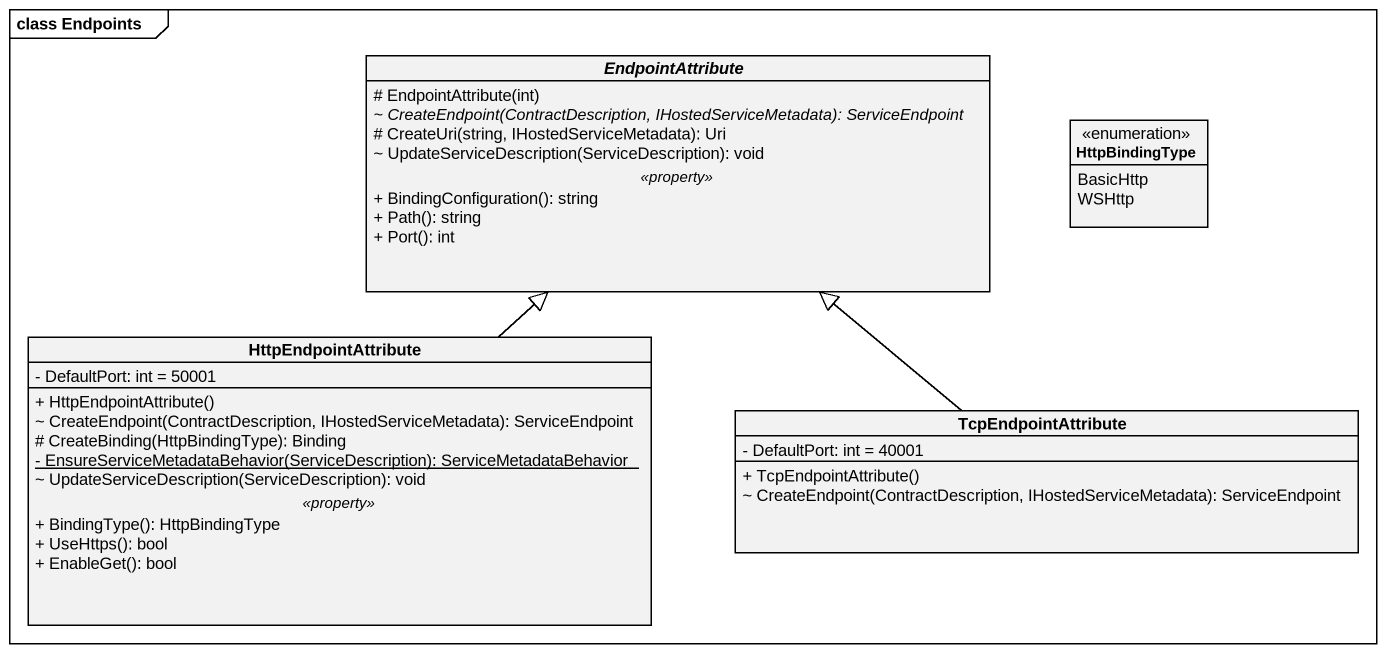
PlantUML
@startuml
mainframe class Endpoints
hide circle
hide empty members
skinparam classAttributeIconSize 0
abstract class EndpointAttribute {
  # EndpointAttribute(int)
  {abstract} ~ CreateEndpoint(ContractDescription, IHostedServiceMetadata): ServiceEndpoint
  # CreateUri(string, IHostedServiceMetadata): Uri
  ~ UpdateServiceDescription(ServiceDescription): void
  .. <<property>> ..
  + BindingConfiguration(): string
  + Path(): string
  + Port(): int
}
enum HttpBindingType {
  BasicHttp
  WSHttp
}
class HttpEndpointAttribute {
  - DefaultPort: int = 50001
  --
  + HttpEndpointAttribute()
  ~ CreateEndpoint(ContractDescription, IHostedServiceMetadata): ServiceEndpoint
  # CreateBinding(HttpBindingType): Binding
  {static} - EnsureServiceMetadataBehavior(ServiceDescription): ServiceMetadataBehavior
  ~ UpdateServiceDescription(ServiceDescription): void
  .. <<property>> ..
  + BindingType(): HttpBindingType
  + UseHttps(): bool
  + EnableGet(): bool
}
class TcpEndpointAttribute {
  - DefaultPort: int = 40001
  + TcpEndpointAttribute()
  ~ CreateEndpoint(ContractDescription, IHostedServiceMetadata): ServiceEndpoint
}
HttpEndpointAttribute -up-|> EndpointAttribute
TcpEndpointAttribute -up-|> EndpointAttribute
@enduml
